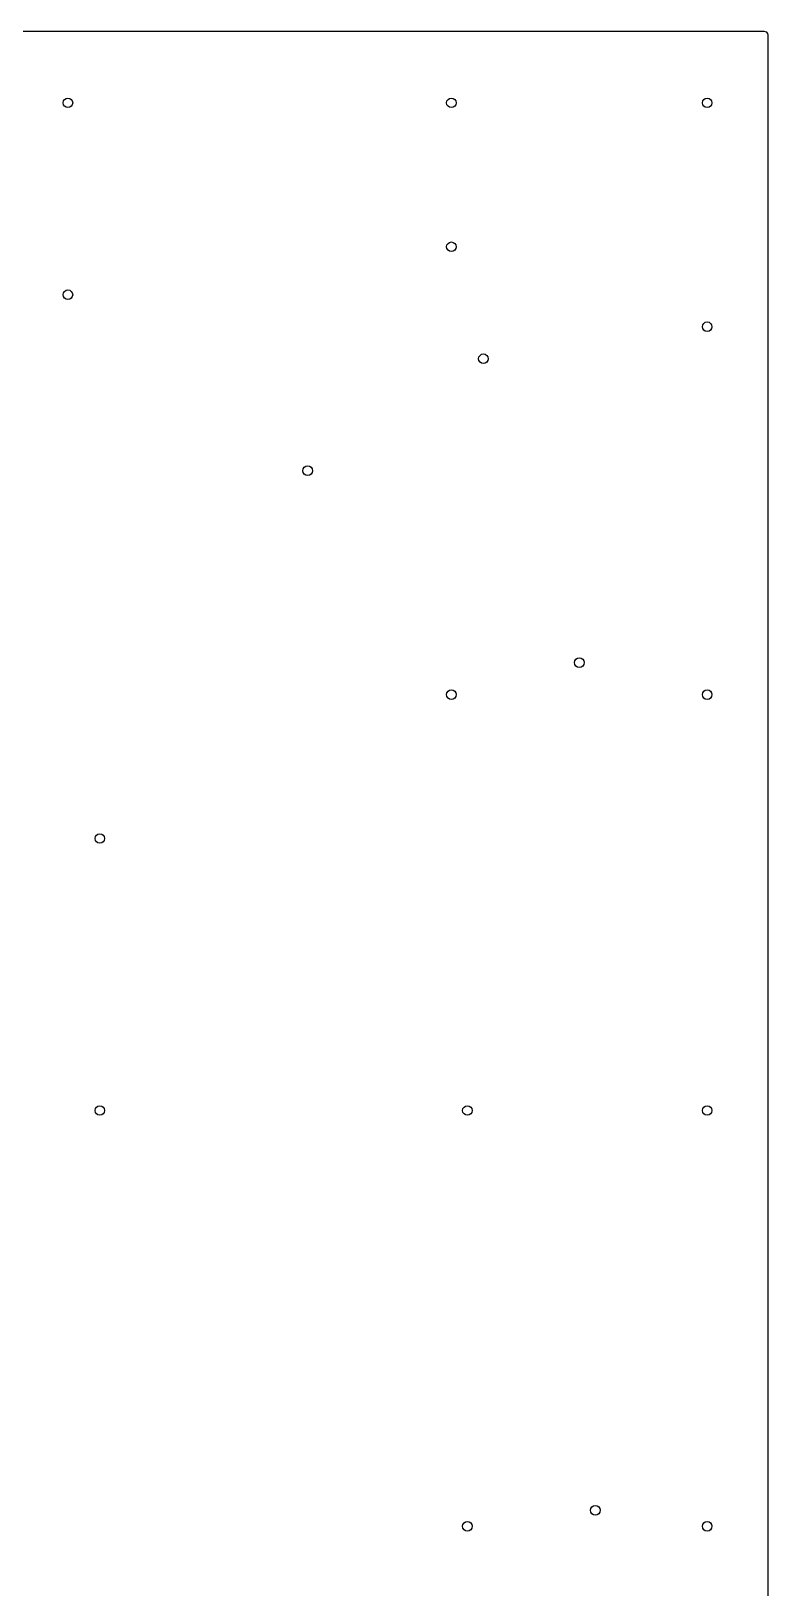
# Model space of a CAD drawing. Extents: x 4.07 to 6.96, y -6.23 to -1.21.
# Drawn here: x 5.88 to 6.787, y -3.127 to -1.211 of the extents above; entities that cross this region are included whole.
import ezdxf

# ---------------------------------------------------------------- set-up
doc = ezdxf.new("R2010")
doc.units = 0
doc.header["$MEASUREMENT"] = 0
doc.layers.add('BLACK', color=7, linetype='CONTINUOUS')

msp = doc.modelspace()

# ---------------------------------------------------------------- linework, layer by layer
at = {"layer": 'BLACK', "linetype": 'CONTINUOUS'}
for p, q in [((4.0758, -1.211), (6.7825, -1.211)), ((6.7825, -1.211), (6.7851, -1.2117)), ((6.7851, -1.2117), (6.7869, -1.2138)), ((6.7869, -1.2138), (6.7874, -1.2159)), ((6.7874, -1.2159), (6.7874, -3.3692))]:
    msp.add_line(p, q, dxfattribs=at)
at = {"layer": 'BLACK'}
for centre in [(5.9252, -1.2992), (6.3976, -1.2992), (6.7126, -1.2992), (6.3976, -1.4764), (5.9252, -1.5354), (6.7126, -1.5748), (6.437, -1.6142), (6.2205, -1.752), (6.5551, -1.9882), (6.3976, -2.0276), (6.7126, -2.0276), (5.9646, -2.2047), (5.9646, -2.5394), (6.4173, -2.5394), (6.7126, -2.5394), (6.5748, -3.0315), (6.4173, -3.0512), (6.7126, -3.0512)]:
    msp.add_circle(centre, 0.00591, dxfattribs=at)
at = {"layer": 'WHITE'}
for centre in [(5.9252, -1.2992), (6.3976, -1.2992), (6.7126, -1.2992), (6.3976, -1.4764), (5.9252, -1.5354), (6.7126, -1.5748), (6.437, -1.6142), (6.2205, -1.752), (6.5551, -1.9882), (6.3976, -2.0276), (6.7126, -2.0276), (5.9646, -2.2047), (5.9646, -2.5394), (6.4173, -2.5394), (6.7126, -2.5394), (6.5748, -3.0315), (6.4173, -3.0512), (6.7126, -3.0512)]:
    msp.add_circle(centre, 0.00591, dxfattribs=at)

doc.saveas('drawing.dxf')
